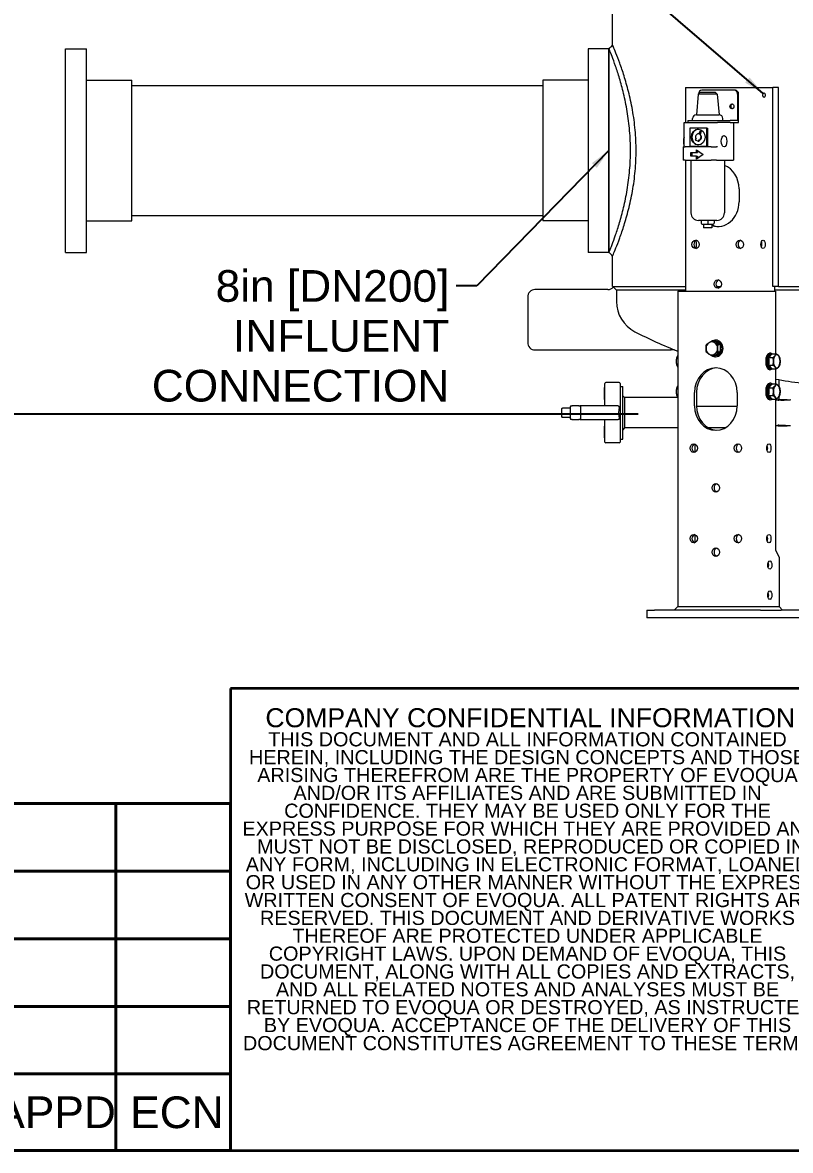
# Model space of a CAD drawing. Header units: inches. Extents: x 17 to 469, y 7 to 301.
# Drawn here: x 305.6 to 356.5, y 7 to 81.8 of the extents above; entities that cross this region are included whole.
import ezdxf
from ezdxf.enums import TextEntityAlignment as Align

# ---------------------------------------------------------------- set-up
doc = ezdxf.new("R2010")
doc.units = ezdxf.units.IN
doc.header["$LTSCALE"] = 14
doc.header["$MEASUREMENT"] = 0
doc.layers.get('0').update_dxf_attribs({"lineweight": 25})
for name, color, linetype, lineweight in [('Border', 7, 'Continuous', 35), ('Dimension (ANSI)', 7, 'Continuous', 25), ('Symbol', 7, 'Continuous', 25), ('Symbol (ANSI)', 7, 'Continuous', 25), ('Title', 7, 'Continuous', 35), ('Visible (ANSI)', 7, 'Continuous', 50)]:
    doc.layers.add(name, color=color, linetype=linetype, lineweight=lineweight)
doc.styles.add('MEMCOR Medium', font='arial.ttf')
doc.styles.add('Standard A-B-C', font='arial.ttf')
doc.styles.add('Text Style175', font='arial.ttf')
doc.styles.add('Text Style176', font='arial.ttf')
doc.styles.add('Text Style238', font='arial.ttf')
doc.styles.add('Text Style5', font='arial.ttf')
doc.dimstyles.new('Default (ANSI)', dxfattribs={"dimscale": 14, "dimtxt": 0.15, "dimasz": 0.098425, "dimexe": 0.125, "dimexo": 0.0625, "dimgap": 0.031496, "dimtad": 0, "dimtih": 1, "dimtoh": 1, "dimdec": 4, "dimrnd": 1e-08, "dimzin": 3, "dimdsep": 46, "dimlunit": 5, "dimtxsty": 'MEMCOR Medium', "dimcen": 0.09, "dimdle": 0.393701, "dimclrd": 256, "dimclre": 256, "dimclrt": 256, "dimadec": 0, "dimazin": 1, "dimtfac": 0.8, "dimtofl": 0, "dimtmove": 0, "dimatfit": 3, "dimfxl": 1, "dimfrac": 1, "dimtolj": 1, "dimtzin": 4, "dimlwd": -1, "dimlwe": -1, "dimarcsym": 0})
doc.dimstyles.new('Default (ANSI)$7', dxfattribs={"dimscale": 14, "dimtxt": 0.15, "dimasz": 0.098425, "dimexe": 0.125, "dimexo": 0.0625, "dimgap": 0.031496, "dimtad": 0, "dimtih": 1, "dimtoh": 1, "dimdec": 4, "dimrnd": 1e-08, "dimzin": 3, "dimdsep": 46, "dimlunit": 5, "dimtxsty": 'MEMCOR Medium', "dimcen": 0.09, "dimdle": 0.393701, "dimclrd": 256, "dimclre": 256, "dimclrt": 256, "dimadec": 0, "dimazin": 1, "dimtfac": 0.8, "dimtofl": 0, "dimtmove": 0, "dimatfit": 3, "dimfxl": 1, "dimfrac": 1, "dimtolj": 1, "dimtzin": 4, "dimlwd": -1, "dimlwe": -1, "dimarcsym": 0})

# ---------------------------------------------------------------- blocks, each defined once
blk = doc.blocks.new('Borders 22x34_D')
at = {"layer": 'Border'}
blk.add_line((1.25, 0.5), (33.5, 0.5), dxfattribs=at)
blk = doc.blocks.new('Title Blocks D-E')
at = {"layer": 'Title'}
for p, q in [((18.0646, 11.4455), (15.2521, 11.4455)), ((15.2521, 11.4455), (15.2521, 9.258)), ((15.2521, 9.258), (18.0646, 9.258))]:
    blk.add_line(p, q, dxfattribs=at)
at = {"layer": 'Title', "insert": (16.6705, 11.3517), "char_height": 0.06, "width": 2.725909, "attachment_point": 2, "line_spacing_factor": 0.757101, "style": 'Standard A-B-C'}
blk.add_mtext('{\\H1.5x;COMPANY CONFIDENTIAL INFORMATION\\P\\H0.74444x;THIS DOCUMENT AND ALL INFORMATION CONTAINED \\H1.55017x; \\H0.64509x;HEREIN, INCLUDING THE DESIGN CONCEPTS AND THOSE \\H1.34683x; \\H0.74248x;ARISING THEREFROM ARE THE PROPERTY OF EVOQUA \\H1.34875x; \\H0.74142x;AND/OR ITS AFFILIATES AND ARE SUBMITTED IN \\H1.34874x; \\H0.74143x;CONFIDENCE. THEY MAY BE USED ONLY FOR THE \\H1.34874x; \\H0.74143x;EXPRESS PURPOSE FOR WHICH THEY ARE PROVIDED AND \\H1.34874x; \\H0.74143x;MUST NOT BE DISCLOSED, REPRODUCED OR COPIED IN \\H1.34874x; \\H0.74143x;ANY FORM, INCLUDING IN ELECTRONIC FORMAT, LOANED \\H1.34874x; \\H0.74143x;OR USED IN ANY OTHER MANNER WITHOUT THE EXPRESS \\H1.34874x; \\H0.74143x;WRITTEN CONSENT OF EVOQUA. ALL PATENT RIGHTS ARE \\H1.34874x; \\H0.74143x;RESERVED. THIS DOCUMENT AND DERIVATIVE WORKS \\H1.34874x; \\H0.74143x;THEREOF ARE PROTECTED UNDER APPLICABLE \\H1.34874x; \\H0.74143x;COPYRIGHT LAWS. UPON DEMAND OF EVOQUA, THIS \\H1.34874x; \\H0.74143x;DOCUMENT, ALONG WITH ALL COPIES AND EXTRACTS, \\H1.34874x; \\H0.74143x;AND ALL RELATED NOTES AND ANALYSES MUST BE \\H1.34874x; \\H0.74143x;RETURNED TO EVOQUA OR DESTROYED, AS INSTRUCTED \\H1.34874x; \\H0.74143x;BY EVOQUA. ACCEPTANCE OF THE DELIVERY OF THIS \\H1.34874x; \\H0.74143x;DOCUMENT CONSTITUTES AGREEMENT TO THESE TERMS\\H1.01493x;.\\H1.3289x; }', dxfattribs=at)
at = {"layer": 'Title'}
for tag, height, style, p in [('DESIGNER', 0.094, 'Text Style175', (18.4396, 11.1408)), ('CREATION_DATE', 0.094, 'Text Style175', (19.1896, 11.1408)), ('CHECKED_BY', 0.094, 'Text Style175', (18.4396, 10.7033)), ('CHECKED_DATE', 0.094, 'Text Style175', (19.1896, 10.7033)), ('ENG_APPROVED_BY', 0.094, 'Text Style175', (18.4396, 10.2658)), ('ENG_APPROVAL_DATE', 0.094, 'Text Style175', (19.1896, 10.2658)), ('MANAGER', 0.094, 'Text Style175', (18.8146, 9.8283)), ('REVISION_NUMBER', 0.12, 'Text Style5', (25.5646, 9.3768))]:
    blk.add_attdef(tag, text='', height=height, dxfattribs=dict(at, style=style)).set_placement(p, align=Align.MIDDLE_CENTER)
at = {"layer": 'Title', "style": 'Text Style176'}
for tag, p in [('!Reference', (18.8771, 9.5267)), ('!Scale', (18.8771, 9.308))]:
    blk.add_attdef(tag, text='', height=0.078, dxfattribs=at).set_placement(p, align=Align.BOTTOM_CENTER)
at = {"layer": 'Title'}
for tag, p, height, style in [('PROJECT_001', (20.0725, 9.3167), 0.12, 'Text Style5'), ('PART_NUMBER_001', (21.1996, 9.3168), 0.12, 'Text Style5'), ('@DMS_Reference_001', (23.1283, 9.3168), 0.12, 'Text Style5'), ('Sheet_Number_001', (24.4617, 9.3165), 0.12, 'Text Style5'), ('Number_of_sheets_001', (25.0227, 9.3142), 0.1247, 'Text Style238')]:
    blk.add_attdef(tag, p, '', height=height, dxfattribs=dict(at, style=style))
blk = doc.blocks.new('*D18')
at = {"layer": 'Defpoints', "color": 0, "transparency": 16777216}
for p in [(360.768, 145.532), (302.851, 55.808), (347.261, 55.808)]:
    blk.add_point(p, dxfattribs=at)
at = {"layer": 'Dimension (ANSI)', "transparency": 16777216}
for p, q in [((359.893, 145.532), (301.101, 145.532)), ((302.851, 144.154), (302.851, 107.84)), ((302.851, 57.186), (302.851, 93.5)), ((346.386, 55.808), (301.101, 55.808))]:
    blk.add_line(p, q, dxfattribs=at)
for points in [[(302.622, 144.154), (303.081, 144.154), (302.851, 145.532)], [(302.622, 57.186), (303.081, 57.186), (302.851, 55.808)]]:
    blk.add_solid(points, dxfattribs=at)
at = {"layer": 'Dimension (ANSI)', "transparency": 16777216, "char_height": 2.1, "attachment_point": 5, "style": 'MEMCOR Medium'}
for s, insert in [('\\A1; \\fArial|b0|i0;\\H2.1000;89{\\H0.8x;\\S3#4;} in', (302.851, 102.827)), ('\\A1;[2279.0 mm]{\\P\\fArial|b0|i0;\\H2.1000;SHIPPING HEIGHT\\P\\fArial|b0|i0;\\H2.1000;REF.}', (302.851, 95.657))]:
    blk.add_mtext(s, dxfattribs=dict(at, insert=insert))
blk = doc.blocks.new('REVISION HISTORY')
at = {"layer": 'Symbol', "lineweight": 40}
for p, q in [((11.9486, 2.1426), (22.812, 2.1426)), ((22.2694, 2.1426), (22.2694, 0.8621)), ((22.812, 2.1426), (22.812, 0.8621)), ((11.9486, 1.8225), (22.812, 1.8225)), ((11.9486, 1.5024), (22.812, 1.5024)), ((11.9486, 1.1822), (22.812, 1.1822)), ((11.9486, 0.8621), (22.812, 0.8621)), ((22.2694, 0.5), (22.2694, 0.8621)), ((22.812, 0.5), (22.812, 0.8621)), ((11.9486, 0.5), (22.812, 0.5))]:
    blk.add_line(p, q, dxfattribs=at)
at = {"layer": 'Symbol', "char_height": 0.15, "attachment_point": 7, "style": 'MEMCOR Medium'}
for s, insert in [('APPD', (21.6984, 0.606)), ('ECN', (22.3368, 0.6035))]:
    blk.add_mtext(s, dxfattribs=dict(at, insert=insert))

msp = doc.modelspace()

# ---------------------------------------------------------------- linework, layer by layer
at = {"layer": 'Visible (ANSI)', "linetype": 'Continuous', "lineweight": 18}
for p, q in [((344.68746, 80.26722), (344.68746, 99.81831)), ((308.43778, 66.5269), (308.43778, 80.0269)), ((308.43778, 80.0269), (309.81278, 80.0269)), ((309.81278, 66.5269), (309.81278, 80.0269)), ((343.06278, 80.0269), (343.06278, 66.5269)), ((344.43778, 80.0269), (343.06278, 80.0269)), ((344.43778, 66.5269), (344.43778, 80.0269)), ((344.43778, 80.0269), (344.44671, 80.0269)), ((344.43778, 80.0269), (344.43778, 66.5269)), ((309.81278, 77.93315), (312.81278, 77.93315)), ((312.81278, 68.62065), (312.81278, 77.93315)), ((340.06278, 77.93315), (340.06278, 68.62065)), ((343.06278, 77.93315), (340.06278, 77.93315)), ((312.81278, 77.5894), (340.06278, 77.5894)), ((349.52082, 77.4579), (349.86582, 77.4579)), ((349.52082, 77.4579), (349.52082, 75.1454)), ((349.86582, 77.4579), (353.43385, 77.4579)), ((350.34889, 77.02083), (350.23427, 75.6454)), ((350.48427, 77.1454), (350.34889, 77.02083)), ((351.61965, 77.02083), (350.34889, 77.02083)), ((350.48427, 77.1454), (351.48427, 77.1454)), ((352.7543, 77.2704), (350.58924, 77.2704)), ((351.48427, 77.1454), (351.61965, 77.02083)), ((351.61965, 77.02083), (351.73427, 75.6454)), ((352.8168, 77.2704), (352.7543, 77.2704)), ((352.97081, 77.0204), (352.97081, 75.2704)), ((353.03331, 75.1454), (353.03331, 77.0204)), ((353.43385, 77.4579), (354.3764, 77.4579)), ((354.3764, 77.4579), (355.30958, 77.4579)), ((355.66954, 77.4579), (355.30958, 77.4579)), ((355.30958, 64.2769), (355.30958, 77.4579)), ((355.66954, 64.2769), (355.66954, 77.4579)), ((350.23427, 75.6454), (351.73427, 75.6454)), ((349.43075, 75.1454), (349.55575, 75.1454)), ((349.43075, 73.5252), (349.43075, 75.1454)), ((349.55575, 75.1454), (350.42177, 75.1454)), ((349.67177, 75.2704), (352.47081, 75.2704)), ((349.67177, 75.2704), (349.67177, 75.1454)), ((350.92786, 74.7692), (349.79069, 74.7692)), ((349.79069, 74.7692), (349.79069, 73.5674)), ((349.98427, 75.2704), (349.98427, 75.3954)), ((350.42177, 75.1454), (351.2878, 75.1454)), ((350.92786, 74.7692), (350.99036, 74.7692)), ((350.92786, 73.5674), (350.92786, 74.7692)), ((350.99036, 73.5674), (350.99036, 74.7692)), ((351.2878, 75.1454), (351.6293, 75.1454)), ((351.83972, 75.1454), (351.6293, 75.1454)), ((352.47081, 75.1454), (351.83972, 75.1454)), ((351.98427, 75.2704), (351.98427, 75.3954)), ((352.97081, 75.2704), (352.47081, 75.2704)), ((352.47081, 75.1454), (353.03331, 75.1454)), ((352.6918, 75.1454), (352.6918, 72.6454)), ((350.17587, 73.97466), (350.21184, 74.04075)), ((350.39052, 74.38102), (350.35927, 74.38102)), ((350.39485, 74.37702), (350.51011, 74.58878)), ((350.51011, 74.58878), (350.46192, 74.34494)), ((350.49317, 74.34494), (350.46192, 74.34494)), ((350.54136, 74.58878), (350.49317, 74.34494)), ((350.54136, 74.58878), (350.51011, 74.58878)), ((349.36825, 73.5252), (349.49325, 73.5252)), ((349.36825, 73.5252), (349.36825, 72.6454)), ((351.2253, 73.5252), (349.49325, 73.5252)), ((349.79069, 73.5674), (350.92786, 73.5674)), ((350.37038, 73.88163), (350.17587, 73.97466)), ((350.25025, 73.13998), (350.25025, 73.32779)), ((350.25025, 73.32779), (350.68984, 73.0204)), ((350.31275, 73.28408), (350.31275, 73.13998)), ((350.38542, 73.95773), (350.37038, 73.88163)), ((350.40163, 73.88163), (350.37038, 73.88163)), ((350.41667, 73.95773), (350.38542, 73.95773)), ((350.41667, 73.95773), (350.40163, 73.88163)), ((350.92786, 73.5674), (350.99036, 73.5674)), ((351.2253, 73.5252), (351.5668, 73.5252)), ((351.6293, 73.5252), (351.5668, 73.5252)), ((349.49325, 72.6454), (349.36825, 72.6454)), ((349.49325, 72.6454), (351.2253, 72.6454)), ((349.52082, 72.6454), (349.52082, 63.9539)), ((349.86342, 72.90081), (349.86342, 73.13998)), ((349.86342, 73.13998), (350.25025, 73.13998)), ((350.25025, 72.90081), (349.86342, 72.90081)), ((349.87649, 72.6454), (349.87649, 69.1454)), ((349.92592, 73.13998), (349.92592, 72.90081)), ((350.25025, 73.13998), (350.31275, 73.13998)), ((350.68984, 73.0204), (350.25025, 72.713)), ((350.25025, 72.713), (350.25025, 72.90081)), ((350.25025, 72.90081), (350.31275, 72.90081)), ((350.31275, 72.90081), (350.31275, 72.75671)), ((351.5668, 72.6454), (351.2253, 72.6454)), ((351.5668, 72.6454), (352.6918, 72.6454)), ((352.09205, 72.6454), (352.09205, 69.1454)), ((353.06145, 70.7479), (353.06145, 69.8679)), ((312.81278, 68.9644), (340.06278, 68.9644)), ((309.81278, 68.62065), (312.81278, 68.62065)), ((343.06278, 68.62065), (340.06278, 68.62065)), ((351.59205, 68.6454), (350.37649, 68.6454)), ((350.55825, 68.6454), (350.55825, 68.4579)), ((350.62075, 68.3954), (350.98427, 68.3954)), ((350.70302, 68.3954), (350.70302, 68.1454)), ((351.26552, 68.1454), (350.70302, 68.1454)), ((350.98427, 68.6454), (350.98427, 68.4579)), ((350.98427, 68.4579), (350.98427, 68.3954)), ((350.98427, 68.3954), (351.34779, 68.3954)), ((351.26552, 68.3954), (351.26552, 68.1454)), ((351.41029, 68.6454), (351.41029, 68.4579)), ((308.43778, 66.5269), (309.81278, 66.5269)), ((344.43778, 66.5269), (343.06278, 66.5269)), ((344.43778, 66.5269), (344.44671, 66.5269)), ((344.68746, 64.2769), (344.68746, 66.28657)), ((339.05536, 63.5579), (339.05536, 60.5579)), ((344.36795, 64.0579), (339.53832, 64.0579)), ((344.68746, 64.2769), (349.52082, 64.2769)), ((344.93778, 64.0319), (344.69278, 64.2769)), ((344.93778, 64.0319), (344.93778, 63.2769)), ((349.52082, 64.0319), (344.93778, 64.0319)), ((349.01329, 63.9539), (349.35829, 63.9539)), ((349.01329, 63.9539), (349.01329, 43.0539)), ((349.35829, 63.9539), (353.69137, 63.9539)), ((351.57008, 64.2769), (351.85459, 64.2769)), ((353.69137, 63.9539), (354.63393, 63.9539)), ((354.63393, 63.9539), (355.47729, 63.9539)), ((355.66954, 64.2769), (355.30958, 64.2769)), ((355.41443, 64.2769), (355.41443, 63.9539)), ((361.18636, 64.0319), (355.41443, 64.0319)), ((355.47729, 63.9539), (355.47729, 59.80908)), ((355.66954, 64.2769), (361.18634, 64.2769)), ((351.43084, 60.66908), (351.2785, 60.66908)), ((351.43084, 60.66908), (351.80972, 60.41649)), ((351.48158, 60.63525), (351.49334, 60.63525)), ((351.49334, 60.71508), (351.52483, 60.71508)), ((339.53832, 60.0579), (348.56771, 60.0579)), ((348.56771, 60.0579), (348.56771, 60.15109)), ((348.77202, 60.0579), (348.56771, 60.0579)), ((348.77202, 60.0579), (348.77202, 60.06676)), ((348.79373, 60.0579), (348.77202, 60.0579)), ((351.80972, 59.9113), (351.43084, 59.65871)), ((351.80972, 60.41649), (351.65739, 60.41649)), ((351.80972, 59.9113), (351.65739, 59.9113)), ((351.80972, 60.41649), (351.80972, 59.9113)), ((351.83479, 60.2317), (351.80972, 60.2317)), ((351.80972, 60.09609), (351.83479, 60.09609)), ((351.83479, 60.2317), (351.89729, 60.2317)), ((351.83479, 60.09609), (351.89729, 60.09609)), ((355.15684, 59.85508), (355.10229, 59.85508)), ((349.01329, 59.55649), (348.92868, 59.55649)), ((351.43084, 59.65871), (351.2785, 59.65871)), ((351.48158, 59.69254), (351.49334, 59.69254)), ((351.49334, 59.61271), (351.52483, 59.61271)), ((355.04634, 59.55649), (355.26509, 59.80908)), ((355.04634, 59.0513), (355.04634, 59.55649)), ((355.04634, 59.55649), (355.3102, 59.55649)), ((355.23579, 59.77525), (355.15684, 59.77525)), ((355.26509, 59.80908), (355.52895, 59.80908)), ((349.01329, 59.0513), (348.92868, 59.0513)), ((355.26509, 58.79871), (355.04634, 59.0513)), ((355.04634, 59.0513), (355.3102, 59.0513)), ((355.15684, 58.75271), (355.10229, 58.75271)), ((355.23579, 58.83254), (355.15684, 58.83254)), ((355.26509, 58.79871), (355.52895, 58.79871)), ((355.47729, 58.79871), (355.47729, 57.80908)), ((344.17793, 56.3484), (344.17793, 57.8384)), ((345.11793, 57.8984), (344.23793, 57.8984)), ((345.17793, 57.8384), (345.17793, 53.9584)), ((345.17793, 57.6484), (345.35723, 57.6484)), ((345.35723, 54.1484), (345.35723, 57.6484)), ((355.04634, 57.55649), (355.26509, 57.80908)), ((355.15684, 57.85508), (355.10229, 57.85508)), ((355.23579, 57.77525), (355.15684, 57.77525)), ((355.26509, 57.80908), (355.52895, 57.80908)), ((355.51078, 57.80908), (355.51078, 58.12176)), ((355.72729, 57.60276), (355.72729, 58.08447)), ((344.12793, 57.55491), (344.12793, 57.40569)), ((344.12793, 57.40569), (344.12793, 57.39034)), ((344.12793, 57.39034), (344.12793, 57.10711)), ((344.12793, 57.10711), (344.12793, 57.10246)), ((344.12793, 57.10246), (344.12793, 56.78846)), ((344.16793, 57.56491), (344.13793, 57.56491)), ((344.16793, 57.11246), (344.13793, 57.11246)), ((345.48223, 56.8984), (345.35723, 57.0234)), ((349.01329, 56.8984), (345.48223, 56.8984)), ((345.48223, 56.8984), (345.48223, 55.19129)), ((349.01329, 57.55649), (348.92868, 57.55649)), ((349.01329, 57.0513), (348.92868, 57.0513)), ((350.11321, 56.3639), (350.11321, 57.2439)), ((350.23821, 57.2439), (350.23821, 56.3639)), ((352.93645, 57.2439), (352.93645, 56.3639)), ((355.04634, 57.0513), (355.04634, 57.55649)), ((355.04634, 57.55649), (355.3102, 57.55649)), ((355.26509, 56.79871), (355.04634, 57.0513)), ((355.04634, 57.0513), (355.3102, 57.0513)), ((355.23579, 56.83254), (355.15684, 56.83254)), ((355.72729, 56.76493), (355.72729, 57.00503)), ((341.30293, 56.1584), (341.30293, 55.6384)), ((341.34293, 56.1984), (341.36293, 56.1984)), ((341.85793, 56.1984), (341.36293, 56.1984)), ((341.87793, 56.2884), (341.87793, 55.5084)), ((341.93793, 56.3484), (342.00293, 56.3484)), ((342.45293, 56.3484), (342.00293, 56.3484)), ((342.45293, 56.3484), (342.51793, 56.3484)), ((342.56765, 56.3484), (342.51793, 56.3484)), ((345.05045, 56.3484), (342.56765, 56.3484)), ((342.57793, 55.5084), (342.57793, 56.2884)), ((344.16793, 56.77846), (344.13793, 56.77846)), ((352.93562, 56.3079), (350.23905, 56.3079)), ((355.15684, 56.75271), (355.10229, 56.75271)), ((355.26509, 56.79871), (355.52895, 56.79871)), ((355.47729, 56.79871), (355.47729, 46.8039)), ((355.47912, 56.74485), (355.65077, 56.74485)), ((355.51078, 56.74485), (355.51078, 56.79871)), ((355.69841, 56.75863), (355.65077, 56.75863)), ((355.65077, 56.73155), (355.65077, 56.75863)), ((355.65077, 56.73155), (355.69841, 56.73155)), ((355.65077, 56.73155), (355.65077, 56.71065)), ((355.69841, 56.71065), (355.65077, 56.71065)), ((355.69841, 56.75863), (355.69841, 56.75237)), ((355.69841, 56.74251), (355.69841, 56.73155)), ((355.69841, 56.73155), (355.69841, 56.71065)), ((355.72006, 56.76493), (355.7673, 56.76493)), ((355.72006, 56.76493), (355.72006, 56.7532)), ((355.80011, 56.727), (355.80011, 56.7475)), ((356.12636, 56.76493), (356.1736, 56.76493)), ((356.15354, 56.7599), (356.15354, 56.7397)), ((356.1736, 56.76493), (356.1736, 56.76401)), ((356.20353, 56.7643), (356.20353, 56.76493)), ((356.20353, 56.76493), (356.25116, 56.76493)), ((356.25116, 56.76493), (356.25116, 56.762)), ((356.25116, 56.762), (356.25116, 56.74185)), ((356.25116, 56.74485), (356.45809, 56.74485)), ((341.36293, 55.5984), (341.34293, 55.5984)), ((341.36293, 55.5984), (341.85793, 55.5984)), ((342.00293, 55.4484), (341.93793, 55.4484)), ((342.00293, 55.4484), (342.45293, 55.4484)), ((342.51793, 55.4484), (342.45293, 55.4484)), ((342.51793, 55.4484), (342.56765, 55.4484)), ((342.56765, 55.4484), (345.05045, 55.4484)), ((344.17793, 53.9584), (344.17793, 55.4484)), ((344.12793, 55.00833), (344.12793, 54.69433)), ((344.12793, 54.69433), (344.12793, 54.68968)), ((344.12793, 54.68968), (344.12793, 54.40645)), ((344.16793, 55.01833), (344.13793, 55.01833)), ((344.13793, 54.68433), (344.16793, 54.68433)), ((345.48223, 54.8984), (345.35723, 54.7734)), ((345.48223, 55.19129), (345.48223, 54.8984)), ((349.01329, 54.8984), (345.48223, 54.8984)), ((352.14282, 54.8984), (351.03185, 54.8984)), ((355.47912, 55.05194), (355.65077, 55.05194)), ((355.65077, 55.06524), (355.65077, 55.08614)), ((355.65077, 55.08614), (355.69841, 55.08614)), ((355.69841, 55.06524), (355.65077, 55.06524)), ((355.65077, 55.03816), (355.65077, 55.06524)), ((355.65077, 55.03816), (355.69841, 55.03816)), ((355.69841, 55.06524), (355.69841, 55.08614)), ((355.69841, 55.06524), (355.69841, 55.05428)), ((355.69841, 55.04442), (355.69841, 55.03816)), ((355.72006, 55.03186), (355.72006, 55.04359)), ((355.72006, 55.03186), (355.7673, 55.03186)), ((355.80011, 55.04929), (355.80011, 55.06979)), ((356.12636, 55.03186), (356.1736, 55.03186)), ((356.15354, 55.05709), (356.15354, 55.03689)), ((356.1736, 55.03186), (356.1736, 55.03278)), ((356.20353, 55.03186), (356.20353, 55.03249)), ((356.20353, 55.03186), (356.25116, 55.03186)), ((356.25116, 55.03479), (356.25116, 55.05494)), ((356.25116, 55.05194), (356.45809, 55.05194)), ((356.25116, 55.03479), (356.25116, 55.03186)), ((344.12793, 54.40645), (344.12793, 54.3911)), ((344.12793, 54.3911), (344.12793, 54.24188)), ((344.16793, 54.23188), (344.13793, 54.23188)), ((345.11793, 53.8984), (344.23793, 53.8984)), ((345.17793, 54.1484), (345.35723, 54.1484)), ((350.16559, 53.30196), (350.16559, 53.80583)), ((350.16559, 47.30196), (350.16559, 47.80583)), ((355.47729, 46.8039), (355.72729, 46.3039)), ((355.72729, 46.3039), (355.72729, 43.0539)), ((346.95069, 42.8039), (347.45069, 42.8039)), ((346.95069, 42.8039), (346.95069, 42.3039)), ((354.48282, 42.8039), (347.45069, 42.8039)), ((349.01329, 43.0539), (348.76329, 42.8039)), ((349.01329, 43.0539), (349.35829, 43.0539)), ((349.35829, 43.0539), (353.69137, 43.0539)), ((353.69137, 43.0539), (354.63393, 43.0539)), ((354.48282, 42.8039), (355.84884, 42.8039)), ((354.63393, 43.0539), (355.72729, 43.0539)), ((355.94379, 42.8039), (355.72729, 43.0539)), ((357.34884, 42.8039), (355.84884, 42.8039)), ((347.45069, 42.3039), (346.95069, 42.3039)), ((354.48282, 42.3039), (347.45069, 42.3039)), ((355.84884, 42.3039), (354.48282, 42.3039)), ((357.34884, 42.3039), (355.84884, 42.3039))]:
    msp.add_line(p, q, dxfattribs=at)
for centre, radius, start, end in [((350.23427, 75.3954), 0.25, 90, 180), ((351.73427, 75.3954), 0.25, 0, 90), ((350.37649, 69.1454), 0.5, 180, 270), ((351.59205, 69.1454), 0.5, 270, 0), ((350.62075, 68.4579), 0.0625, 180, 270), ((351.34779, 68.4579), 0.0625, 270, 0), ((347.19527, 63.2769), 2.25749, 180, 242.7430096), ((361.18778, 90.4369), 32.81, 242.7430096, 248.2189829), ((344.16793, 57.57491), 0.01, 270, 0), ((344.23793, 57.8384), 0.06, 90, 180), ((345.11793, 57.8384), 0.06, 0, 90), ((361.18778, 90.4369), 32.81, 259.9767785, 263.0004963), ((344.13793, 57.55491), 0.01, 90, 180), ((344.13793, 57.10246), 0.01, 90, 180), ((344.16793, 57.12246), 0.01, 270, 0), ((341.34293, 56.1584), 0.04, 90, 180), ((341.85793, 56.2184), 0.02, 270, 0), ((341.93793, 56.2884), 0.06, 90, 180), ((342.51793, 56.2884), 0.06, 0, 90), ((344.13793, 56.78846), 0.01, 180, 270), ((344.16793, 56.76846), 0.01, 0, 90), ((355.47912, 56.82359), 0.07874, 268.6679816, 270), ((356.45809, 56.72517), 0.01969, 60, 90), ((341.34293, 55.6384), 0.04, 180, 270), ((341.85793, 55.5784), 0.02, 0, 90), ((341.93793, 55.5084), 0.06, 180, 270), ((342.51793, 55.5084), 0.06, 270, 0), ((344.13793, 55.00833), 0.01, 90, 180), ((344.13793, 54.69433), 0.01, 180, 270), ((344.16793, 55.02833), 0.01, 270, 0), ((344.16793, 54.67433), 0.01, 0, 90), ((355.47912, 54.9732), 0.07874, 90, 91.3320184), ((356.45809, 55.07162), 0.01969, 270, 300), ((344.13793, 54.24188), 0.01, 180, 270), ((344.16793, 54.22188), 0.01, 0, 90), ((344.23793, 53.9584), 0.06, 180, 270), ((345.11793, 53.9584), 0.06, 270, 0)]:
    msp.add_arc(centre, radius, start, end, dxfattribs=at)
for centre, major_axis, ratio, start_param, end_param in [((350.58924, 77.0204), (0, 0.25), 0.8660254, 0, 1.47773338), ((352.7543, 77.0204), (0, 0.25), 0.8660254, 4.71238898, 6.28318531), ((352.8168, 77.0204), (0, 0.25), 0.8660254, 4.71238898, 6.28318531), ((352.65442, 76.2079), (0, 0.15625), 0.8660254, 0.2330438, 2.90854885), ((349.56139, 73.8954), (0, -0.375), 0.5, 3.91249984, 5.51227812), ((350.39052, 74.1683), (0, 0.52038), 0.8660254, 0.03467795, 3.1069147), ((350.35927, 74.1683), (0, 0.21272), 0.8660254, 6.08882372, 8.49698338), ((350.35927, 74.1683), (0, -0.21272), 0.8660254, 0.14239642, 2.55055608), ((350.39052, 74.1683), (0, 0.21272), 0.8660254, 6.24822098, 6.28318531), ((350.39052, 74.1683), (0, -0.21272), 0.8660254, 0.14239642, 2.55055608), ((351.64983, 70.7479), (0, 1.63), 0.8660254, 4.71238898, 5.96455395), ((351.64983, 69.8679), (0, -1.63), 0.8660254, 6.00745575, 7.85398163), ((351.77483, 69.8679), (0, -1.63), 0.8660254, 5.91406014, 6.2388955), ((350.30952, 67.0579), (0, 0.28), 0.8660254, 0.2606883, 2.88090435), ((350.10977, 67.0579), (0, -0.28), 0.5, 0.54947076, 2.5921219), ((353.24015, 67.0579), (0, 0.28), 0.8660254, 0.2606883, 2.88090435), ((354.4399, 67.0579), (0, 0.28), 0.5, 4.02552272, 5.39925524), ((351.77483, 64.4269), (0, 0.28), 0.8660254, 0.2606883, 2.88090435), ((339.53832, 63.5579), (0, 0.5), 0.96592583, 0, 1.57079633), ((344.36795, 64.5579), (0, -0.5), 0.96592583, 0, 0.86582087), ((339.53832, 60.5579), (0, -0.5), 0.96592583, 4.71238898, 6.28318531), ((351.25896, 60.1639), (0, 0.4375), 0.8660254, 5.75958653, 6.80678408), ((351.49334, 60.1639), (0, -0.55118), 0.8660254, 5.8717395, 9.83622377), ((351.43084, 60.1639), (0, 0.47135), 0.8660254, 5.37828978, 6.14088328), ((351.49334, 60.1639), (0, 0.47135), 0.8660254, 4.8567332, 6.28318531), ((351.52483, 60.1639), (0, -0.55118), 0.8660254, 0, 3.14159265), ((351.25896, 60.1639), (0, -0.4375), 0.8660254, 3.66519143, 4.71238898), ((351.25896, 60.1639), (0, -0.4375), 0.8660254, 4.71238898, 5.75958653), ((351.25896, 60.1639), (0, 0.4375), 0.8660254, 4.71238898, 5.75958653), ((351.25896, 60.1639), (0, 0.4375), 0.8660254, 3.66519143, 4.71238898), ((351.43084, 60.1639), (0, -0.47135), 0.8660254, 0.14230203, 0.90489552), ((351.49334, 60.1639), (0, -0.47135), 0.8660254, 0, 1.42645211), ((351.43084, 60.1639), (0, -0.47135), 0.8660254, 1.71514054, 1.95209308), ((351.43084, 60.1639), (0, -0.47135), 0.8660254, 1.18949958, 1.42645211), ((355.10229, 59.3039), (0, 0.55118), 0.5, 0, 3.14159265), ((355.15684, 59.3039), (0, 0.55118), 0.5, 5.8717395, 9.83622377), ((351.25896, 60.1639), (0, -0.4375), 0.8660254, 5.75958653, 6.80678408), ((355.15684, 59.3039), (0, 0.47135), 0.5, 0, 3.14159265), ((355.26509, 59.3039), (0, 0.47135), 0.5, 1.18949958, 1.95209308), ((355.26509, 59.3039), (0, 0.47135), 0.5, 0.14230203, 0.90489552), ((355.56279, 59.3039), (0, -0.4375), 0.5, 3.66519143, 4.71238898), ((355.56279, 59.3039), (0, -0.4375), 0.5, 4.71238898, 5.75958653), ((355.56279, 59.3039), (0, 0.4375), 0.5, 5.75958653, 6.80678408), ((355.56279, 59.3039), (0, 0.4375), 0.5, 4.71238898, 5.75958653), ((355.56279, 59.3039), (0, 0.4375), 0.5, 3.66519143, 4.71238898), ((351.52483, 57.2439), (0, 1.63), 0.8660254, 4.71238898, 7.85398163), ((351.64983, 57.2439), (0, 1.63), 0.8660254, 0.04428981, 1.57079633), ((355.26509, 59.3039), (0, -0.47135), 0.5, 5.37828978, 6.14088328), ((355.56279, 59.3039), (0, -0.4375), 0.5, 5.75958653, 6.80678408), ((355.10229, 57.3039), (0, 0.55118), 0.5, 0, 3.14159265), ((355.15684, 57.3039), (0, 0.55118), 0.5, 5.8717395, 9.83622377), ((355.15684, 57.3039), (0, 0.47135), 0.5, 0, 3.14159265), ((355.26509, 57.3039), (0, 0.47135), 0.5, 0.14230203, 0.90489552), ((355.56279, 57.3039), (0, -0.4375), 0.5, 3.66519143, 4.71238898), ((355.56279, 57.3039), (0, 0.4375), 0.5, 5.75958653, 6.80678408), ((355.56279, 57.3039), (0, 0.4375), 0.5, 4.71238898, 5.75958653), ((355.26509, 57.3039), (0, 0.47135), 0.5, 1.18949958, 1.95209308), ((355.26509, 57.3039), (0, -0.47135), 0.5, 5.37828978, 6.14088328), ((355.56279, 57.3039), (0, -0.4375), 0.5, 4.71238898, 5.75958653), ((355.56279, 57.3039), (0, -0.4375), 0.5, 5.75958653, 6.80678408), ((355.56279, 57.3039), (0, 0.4375), 0.5, 3.66519143, 4.71238898), ((346.95013, 55.8984), (0, 2), 0.93273543, 1.38164128, 1.75995137), ((351.52483, 56.3639), (0, -1.63), 0.8660254, 4.71238898, 7.85398163), ((351.64983, 56.3639), (0, -1.63), 0.8660254, 4.71238898, 6.2388955), ((356.35068, 55.8984), (3.84512, 0), 0.22535973, 1.72429169, 1.7412574), ((356.56737, 55.8984), (3.84512, 0), 0.22535973, 1.77168573, 1.79875604), ((356.56737, 55.8984), (3.75602, 0), 0.22535973, 1.77651856, 1.80426265), ((356.35068, 55.8984), (3.84512, 0), 0.22535973, 1.631198, 1.71079336), ((356.56737, 55.8984), (3.84512, 0), 0.22535973, 1.69509088, 1.75502713), ((356.56737, 55.8984), (3.84512, 0), 0.22535973, 1.65312465, 1.67862943), ((356.56737, 55.8984), (3.75602, 0), 0.22535973, 1.65508213, 1.68119766), ((356.35068, 55.8984), (3.84512, 0), 0.22535973, 1.60907645, 1.61782546), ((356.56737, 55.8984), (3.75602, 0), 0.22535973, 4.47892265, 4.50666674), ((356.56737, 55.8984), (-3.84512, 0), 0.22535973, 1.34283662, 1.36990693), ((356.35068, 55.8984), (-3.84512, 0), 0.22535973, 1.40033525, 1.41730096), ((356.35068, 55.8984), (-3.84512, 0), 0.22535973, 1.43079929, 1.51039465), ((356.56737, 55.8984), (-3.84512, 0), 0.22535973, 1.38656552, 1.44650177), ((356.56737, 55.8984), (3.75602, 0), 0.22535973, 4.60198765, 4.62810317), ((356.56737, 55.8984), (-3.84512, 0), 0.22535973, 1.46296322, 1.48846801), ((356.35068, 55.8984), (-3.84512, 0), 0.22535973, 1.52376719, 1.53251621), ((350.18477, 53.5539), (0, 0.28), 0.8660254, 0.2606883, 2.88090435), ((353.11489, 53.5539), (0, 0.28), 0.8660254, 0.2606883, 2.88090435), ((354.82243, 53.5539), (0, 0.28), 0.5, 4.02552272, 5.39925524), ((351.64983, 50.9229), (0, 0.28), 0.8660254, 0.2606883, 2.88090435), ((350.18477, 47.5539), (0, 0.28), 0.8660254, 0.2606883, 2.88090435), ((353.11489, 47.5539), (0, 0.28), 0.8660254, 0.2606883, 2.88090435), ((354.82243, 47.5539), (0, 0.28), 0.5, 4.02552272, 5.39925524), ((351.64983, 46.6599), (0, 0.28), 0.8660254, 0.2606883, 2.88090435), ((354.88578, 45.8039), (0, 0.28), 0.5, 4.02552272, 5.39925524), ((354.88578, 43.8039), (0, 0.28), 0.5, 4.02552272, 5.39925524)]:
    msp.add_ellipse(centre, major_axis=major_axis, ratio=ratio, start_param=start_param, end_param=end_param, dxfattribs=at)
for centre, major_axis, ratio in [((354.71993, 76.9579), (0, -0.155), 0.5), ((352.59192, 76.2079), (0, -0.15625), 0.8660254), ((350.35927, 74.1683), (0, 0.52038), 0.8660254), ((352.0668, 73.8954), (0, 0.375), 0.5), ((350.18452, 67.0579), (0, -0.28), 0.8660254), ((353.11515, 67.0579), (0, -0.28), 0.8660254), ((354.6564, 67.0579), (0, 0.28), 0.5), ((351.64983, 64.4269), (0, -0.28), 0.8660254), ((350.05977, 53.5539), (0, -0.28), 0.8660254), ((352.98989, 53.5539), (0, -0.28), 0.8660254), ((355.03893, 53.5539), (0, 0.28), 0.5), ((351.52483, 50.9229), (0, -0.28), 0.8660254), ((350.05977, 47.5539), (0, -0.28), 0.8660254), ((352.98989, 47.5539), (0, -0.28), 0.8660254), ((355.03893, 47.5539), (0, 0.28), 0.5), ((351.52483, 46.6599), (0, -0.28), 0.8660254), ((355.10229, 45.8039), (0, -0.28), 0.5), ((355.10229, 43.8039), (0, -0.28), 0.5)]:
    msp.add_ellipse(centre, major_axis=major_axis, ratio=ratio, dxfattribs=at)
for points in [[(344.44671, 80.0269), (344.52695, 80.10701), (344.60722, 80.1871), (344.68746, 80.26722)], [(344.68746, 66.28657), (344.60722, 66.36669), (344.52695, 66.44678), (344.44671, 66.5269)], [(345.11793, 56.27445), (345.11877, 56.27913), (345.11963, 56.28378), (345.12053, 56.2884)], [(356.12636, 56.76493), (356.12636, 56.76493), (356.12383, 56.76439), (356.11857, 56.76335)], [(356.16992, 56.76397), (356.17241, 56.76462), (356.1736, 56.76493), (356.1736, 56.76493)], [(345.12053, 55.5084), (345.11963, 55.51301), (345.11877, 55.51766), (345.11793, 55.52234)], [(356.11857, 55.03344), (356.12383, 55.0324), (356.12636, 55.03186), (356.12636, 55.03186)], [(356.1736, 55.03186), (356.1736, 55.03186), (356.17241, 55.03217), (356.16992, 55.03282)]]:
    msp.add_open_spline(points, degree=3, dxfattribs=at)
for points, knots in [([(344.44671, 66.5269), (344.44671, 66.5269), (344.4636, 66.56844), (344.53233, 66.74166), (344.58413, 66.8733), (344.71447, 67.21929), (344.79304, 67.43392), (344.9625, 67.92783), (345.05325, 68.20714), (345.2299, 68.80102), (345.32223, 69.13671), (345.49736, 69.86888), (345.58, 70.26538), (345.71866, 71.09514), (345.77464, 71.52916), (345.83061, 72.1863), (345.84467, 72.40636), (345.86328, 72.84432), (345.86783, 73.06222), (345.86783, 73.49157), (345.86328, 73.70947), (345.84467, 74.14743), (345.83061, 74.36749), (345.77464, 75.02463), (345.71866, 75.45865), (345.58, 76.28841), (345.49736, 76.68491), (345.32223, 77.41708), (345.2299, 77.75277), (345.05325, 78.34665), (344.9625, 78.62596), (344.79304, 79.11987), (344.71447, 79.3345), (344.58413, 79.68049), (344.53233, 79.81213), (344.4636, 79.98535), (344.44671, 80.0269), (344.44671, 80.0269)], [-78.47883078, -78.47883078, -78.47883078, -78.47883078, -75.21059259, -75.21059259, -71.94235441, -71.94235441, -68.67411622, -68.67411622, -65.40587804, -65.40587804, -62.13421366, -62.13421366, -58.86254928, -58.86254928, -55.5908849, -55.5908849, -53.95505271, -53.95505271, -52.31922052, -52.31922052, -50.68338833, -50.68338833, -49.04755614, -49.04755614, -45.77589176, -45.77589176, -42.50422738, -42.50422738, -39.232563, -39.232563, -35.96432482, -35.96432482, -32.69608663, -32.69608663, -29.42784845, -29.42784845, -26.15961026, -26.15961026, -26.15961026, -26.15961026]), ([(344.68746, 66.28657), (344.68746, 66.28657), (344.70589, 66.3297), (344.78081, 66.50937), (344.83726, 66.64586), (344.97934, 67.00435), (345.06498, 67.22664), (345.2498, 67.73794), (345.34882, 68.02697), (345.54174, 68.6414), (345.64269, 68.98872), (345.83441, 69.74638), (345.925, 70.15673), (346.0772, 71.01578), (346.13875, 71.46529), (346.20035, 72.14619), (346.21584, 72.37426), (346.23634, 72.82828), (346.24135, 73.05423), (346.24135, 73.49956), (346.23634, 73.72551), (346.21584, 74.17953), (346.20035, 74.4076), (346.13875, 75.0885), (346.0772, 75.53801), (345.925, 76.39706), (345.83441, 76.80741), (345.64269, 77.56507), (345.54174, 77.91239), (345.34882, 78.52682), (345.2498, 78.81585), (345.06498, 79.32715), (344.97934, 79.54944), (344.83726, 79.90793), (344.78081, 80.04442), (344.70589, 80.22409), (344.68746, 80.26722), (344.68746, 80.26722)], [27.12973439, 27.12973439, 27.12973439, 27.12973439, 30.51874618, 30.51874618, 33.90775797, 33.90775797, 37.29676976, 37.29676976, 40.68578155, 40.68578155, 44.07920335, 44.07920335, 47.47262516, 47.47262516, 50.86604697, 50.86604697, 52.56275787, 52.56275787, 54.25946877, 54.25946877, 55.95617968, 55.95617968, 57.65289058, 57.65289058, 61.04631238, 61.04631238, 64.43973419, 64.43973419, 67.833156, 67.833156, 71.22216779, 71.22216779, 74.61117958, 74.61117958, 78.00019137, 78.00019137, 81.38920316, 81.38920316, 81.38920316, 81.38920316]), ([(345.05045, 56.3484), (345.06035, 56.3484), (345.07109, 56.34702), (345.091, 56.34052), (345.10018, 56.33541), (345.11162, 56.32429), (345.11547, 56.31896), (345.11793, 56.31308)], [0, 0, 0, 0, 0.075473621, 0.075473621, 0.150947243, 0.150947243, 0.198425568, 0.198425568, 0.198425568, 0.198425568]), ([(345.11793, 56.31308), (345.11975, 56.30877), (345.12089, 56.30426), (345.1215, 56.29576), (345.12123, 56.29203), (345.12053, 56.2884)], [-1.8611645692, -1.8611645692, -1.8611645692, -1.8611645692, -1.8248235639, -1.8248235639, -1.7951813573, -1.7951813573, -1.7951813573, -1.7951813573]), ([(355.72006, 56.76493), (355.72006, 56.76493), (355.72581, 56.76337), (355.74412, 56.75892), (355.75275, 56.7569), (355.76279, 56.75474)], [0.872280037, 0.872280037, 0.872280037, 0.872280037, 1.090331632, 1.090331632, 1.216791015, 1.216791015, 1.216791015, 1.216791015]), ([(355.81413, 56.75645), (355.80064, 56.75854), (355.78906, 56.76065), (355.77184, 56.76396), (355.7673, 56.76493), (355.7673, 56.76493)], [1.744203126, 1.744203126, 1.744203126, 1.744203126, 1.895384539, 1.895384539, 2.067686143, 2.067686143, 2.067686143, 2.067686143]), ([(355.80011, 56.7475), (355.81753, 56.74449), (355.83795, 56.74151), (355.88778, 56.73635), (355.91821, 56.73473), (355.97545, 56.73473), (356.00588, 56.73635), (356.06171, 56.74213), (356.08712, 56.74619), (356.12572, 56.75346), (356.14206, 56.75714), (356.15354, 56.7599)], [1.3552505, 1.3552505, 1.3552505, 1.3552505, 1.52647165, 1.52647165, 1.74456007, 1.74456007, 1.9626485, 1.9626485, 2.18073692, 2.18073692, 2.38229148, 2.38229148, 2.38229148, 2.38229148]), ([(356.15354, 56.7397), (356.14205, 56.73688), (356.12572, 56.7331), (356.08713, 56.72565), (356.06172, 56.72149), (356.00589, 56.71557), (355.97546, 56.71391), (355.9182, 56.71391), (355.88777, 56.71557), (355.83794, 56.72086), (355.81753, 56.72392), (355.80011, 56.727)], [1.10708086, 1.10708086, 1.10708086, 1.10708086, 1.30870746, 1.30870746, 1.52685244, 1.52685244, 1.74499741, 1.74499741, 1.96314238, 1.96314238, 2.13440031, 2.13440031, 2.13440031, 2.13440031]), ([(356.09067, 56.75825), (356.08542, 56.75737), (356.07974, 56.75646), (356.05787, 56.75323), (356.03773, 56.7507), (355.99352, 56.74713), (355.96945, 56.74613), (355.92422, 56.74613), (355.90015, 56.74713), (355.87291, 56.74933), (355.86788, 56.74978), (355.86298, 56.75027)], [0.969271053, 0.969271053, 0.969271053, 0.969271053, 1.033831922, 1.033831922, 1.206144675, 1.206144675, 1.378457429, 1.378457429, 1.550770182, 1.550770182, 1.590771003, 1.590771003, 1.590771003, 1.590771003]), ([(345.11793, 55.48371), (345.11547, 55.47783), (345.11162, 55.4725), (345.10018, 55.46138), (345.091, 55.45627), (345.07109, 55.44977), (345.06035, 55.4484), (345.05045, 55.4484)], [0.352418843, 0.352418843, 0.352418843, 0.352418843, 0.399897167, 0.399897167, 0.475370789, 0.475370789, 0.55084441, 0.55084441, 0.55084441, 0.55084441]), ([(345.12053, 55.5084), (345.12073, 55.50734), (345.1209, 55.50627), (345.12165, 55.49999), (345.12131, 55.49493), (345.11949, 55.4878), (345.11878, 55.48572), (345.11793, 55.48371)], [-1.296172627, -1.296172627, -1.296172627, -1.296172627, -1.2877870013, -1.2877870013, -1.2470934725, -1.2470934725, -1.229559107, -1.229559107, -1.229559107, -1.229559107]), ([(355.76279, 55.04205), (355.75275, 55.03989), (355.74412, 55.03787), (355.72581, 55.03342), (355.72006, 55.03186), (355.72006, 55.03186)], [0.527769059, 0.527769059, 0.527769059, 0.527769059, 0.654228442, 0.654228442, 0.872280037, 0.872280037, 0.872280037, 0.872280037]), ([(355.7673, 55.03186), (355.7673, 55.03186), (355.77184, 55.03283), (355.78906, 55.03614), (355.80064, 55.03825), (355.81413, 55.04034)], [2.067686143, 2.067686143, 2.067686143, 2.067686143, 2.239987747, 2.239987747, 2.39116916, 2.39116916, 2.39116916, 2.39116916]), ([(355.80011, 55.06979), (355.81753, 55.07287), (355.83794, 55.07593), (355.88777, 55.08122), (355.9182, 55.08288), (355.94683, 55.08288), (355.97546, 55.08288), (356.00589, 55.08122), (356.06172, 55.0753), (356.08713, 55.07114), (356.12572, 55.06369), (356.14205, 55.05991), (356.15354, 55.05709)], [-0.38940291, -0.38940291, -0.38940291, -0.38940291, -0.21814497, -0.21814497, 0, 0, 0, 0.21814497, 0.21814497, 0.43628994, 0.43628994, 0.63791655, 0.63791655, 0.63791655, 0.63791655]), ([(356.15354, 55.03689), (356.14206, 55.03965), (356.12572, 55.04333), (356.08712, 55.0506), (356.06171, 55.05466), (356.00588, 55.06044), (355.97545, 55.06206), (355.94683, 55.06206), (355.91821, 55.06206), (355.88778, 55.06044), (355.83795, 55.05528), (355.81753, 55.0523), (355.80011, 55.04929)], [-0.63773141, -0.63773141, -0.63773141, -0.63773141, -0.43617685, -0.43617685, -0.21808842, -0.21808842, 0, 0, 0, 0.21808842, 0.21808842, 0.38930957, 0.38930957, 0.38930957, 0.38930957]), ([(355.86298, 55.04652), (355.86788, 55.04701), (355.87291, 55.04746), (355.90015, 55.04966), (355.92422, 55.05066), (355.94683, 55.05066), (355.96945, 55.05066), (355.99352, 55.04966), (356.03773, 55.04609), (356.05787, 55.04356), (356.07974, 55.04033), (356.08542, 55.03942), (356.09067, 55.03854)], [-0.212313574, -0.212313574, -0.212313574, -0.212313574, -0.172312753, -0.172312753, 0, 0, 0, 0.172312753, 0.172312753, 0.344625507, 0.344625507, 0.409186376, 0.409186376, 0.409186376, 0.409186376])]:
    msp.add_open_spline(points, degree=3, knots=knots, dxfattribs=at)
for points, weights in [([(351.06952, 60.54278), (351.15744, 60.6014), (351.2785, 60.66908)], [1, 1.04314139574, 1.01001874936]), ([(351.2785, 60.66908), (351.36048, 60.6014), (351.44841, 60.54278)], [1.01001874936, 1.04314139574, 1]), ([(350.88008, 60.1639), (350.88008, 60.28112), (350.89961, 60.41649)], [1, 1.04314139574, 1.01001874936]), ([(350.89961, 59.9113), (350.88008, 60.04667), (350.88008, 60.1639)], [1.01001874936, 1.04314139574, 1]), ([(350.89961, 60.41649), (350.9816, 60.48417), (351.06952, 60.54278)], [1.01001874936, 1.04314139574, 1]), ([(351.06952, 59.78501), (350.9816, 59.84362), (350.89961, 59.9113)], [1, 1.04314139574, 1.01001874936]), ([(351.44841, 60.54278), (351.53633, 60.48417), (351.65739, 60.41649)], [1, 1.04314139574, 1.01001874936]), ([(351.65739, 59.9113), (351.53633, 59.84362), (351.44841, 59.78501)], [1.01001874936, 1.04314139574, 1]), ([(351.65739, 60.41649), (351.63785, 60.28112), (351.63785, 60.1639)], [1.01001874936, 1.04314139574, 1]), ([(351.63785, 60.1639), (351.63785, 60.04667), (351.65739, 59.9113)], [1, 1.04314139574, 1.01001874936]), ([(348.92868, 59.55649), (348.89484, 59.42112), (348.89484, 59.3039)], [1.01001874936, 1.04314139574, 1]), ([(348.89484, 59.3039), (348.89484, 59.18667), (348.92868, 59.0513)], [1, 1.04314139574, 1.01001874936]), ([(349.00421, 59.68278), (348.95345, 59.62417), (348.92868, 59.55649)], [1, 1.04314139574, 1.01001874936]), ([(349.01329, 59.69299), (349.00863, 59.68788), (349.00421, 59.68278)], [1.00669207358, 1.0036135676, 1]), ([(351.2785, 59.65871), (351.15744, 59.7264), (351.06952, 59.78501)], [1.01001874936, 1.04314139574, 1]), ([(351.44841, 59.78501), (351.36048, 59.7264), (351.2785, 59.65871)], [1, 1.04314139574, 1.01001874936]), ([(355.3102, 59.55649), (355.40265, 59.62417), (355.45341, 59.68278)], [1.01001874936, 1.04314139574, 1]), ([(355.34404, 59.3039), (355.34404, 59.42112), (355.3102, 59.55649)], [1, 1.04314139574, 1.01001874936]), ([(355.3102, 59.0513), (355.34404, 59.18667), (355.34404, 59.3039)], [1.01001874936, 1.04314139574, 1]), ([(355.45341, 59.68278), (355.50417, 59.7414), (355.52895, 59.80908)], [1, 1.04314139574, 1.01001874936]), ([(355.52895, 59.80908), (355.6214, 59.7414), (355.67216, 59.68278)], [1.01001874936, 1.04314139574, 1]), ([(355.67216, 59.68278), (355.72292, 59.62417), (355.7477, 59.55649)], [1, 1.04314139574, 1.01001874936]), ([(355.7477, 59.55649), (355.78154, 59.42112), (355.78154, 59.3039)], [1.01001874936, 1.04314139574, 1]), ([(355.78154, 59.3039), (355.78154, 59.18667), (355.7477, 59.0513)], [1, 1.04314139574, 1.01001874936]), ([(348.92868, 59.0513), (348.95345, 58.98362), (349.00421, 58.92501)], [1.01001874936, 1.04314139574, 1]), ([(349.00421, 58.92501), (349.00863, 58.91991), (349.01329, 58.9148)], [1, 1.0036135676, 1.00669207358]), ([(355.45341, 58.92501), (355.40265, 58.98362), (355.3102, 59.0513)], [1, 1.04314139574, 1.01001874936]), ([(355.52895, 58.79871), (355.50417, 58.8664), (355.45341, 58.92501)], [1.01001874936, 1.04314139574, 1]), ([(355.67216, 58.92501), (355.6214, 58.8664), (355.52895, 58.79871)], [1, 1.04314139574, 1.01001874936]), ([(355.7477, 59.0513), (355.72292, 58.98362), (355.67216, 58.92501)], [1.01001874936, 1.04314139574, 1]), ([(349.00421, 57.68278), (348.95345, 57.62417), (348.92868, 57.55649)], [1, 1.04314139574, 1.01001874936]), ([(349.01329, 57.69299), (349.00863, 57.68788), (349.00421, 57.68278)], [1.00669207358, 1.0036135676, 1]), ([(355.3102, 57.55649), (355.40265, 57.62417), (355.45341, 57.68278)], [1.01001874936, 1.04314139574, 1]), ([(355.45341, 57.68278), (355.50417, 57.7414), (355.52895, 57.80908)], [1, 1.04314139574, 1.01001874936]), ([(355.52895, 57.80908), (355.6214, 57.7414), (355.67216, 57.68278)], [1.01001874936, 1.04314139574, 1]), ([(355.67216, 57.68278), (355.72292, 57.62417), (355.7477, 57.55649)], [1, 1.04314139574, 1.01001874936]), ([(348.92868, 57.55649), (348.89484, 57.42112), (348.89484, 57.3039)], [1.01001874936, 1.04314139574, 1]), ([(348.89484, 57.3039), (348.89484, 57.18667), (348.92868, 57.0513)], [1, 1.04314139574, 1.01001874936]), ([(348.92868, 57.0513), (348.95345, 56.98362), (349.00421, 56.92501)], [1.01001874936, 1.04314139574, 1]), ([(349.00421, 56.92501), (349.00863, 56.91991), (349.01329, 56.9148)], [1, 1.0036135676, 1.00669207358]), ([(355.34404, 57.3039), (355.34404, 57.42112), (355.3102, 57.55649)], [1, 1.04314139574, 1.01001874936]), ([(355.3102, 57.0513), (355.34404, 57.18667), (355.34404, 57.3039)], [1.01001874936, 1.04314139574, 1]), ([(355.45341, 56.92501), (355.40265, 56.98362), (355.3102, 57.0513)], [1, 1.04314139574, 1.01001874936]), ([(355.52895, 56.79871), (355.50417, 56.8664), (355.45341, 56.92501)], [1.01001874936, 1.04314139574, 1]), ([(355.67216, 56.92501), (355.6214, 56.8664), (355.52895, 56.79871)], [1, 1.04314139574, 1.01001874936]), ([(355.7477, 57.0513), (355.72292, 56.98362), (355.67216, 56.92501)], [1.01001874936, 1.04314139574, 1]), ([(355.7477, 57.55649), (355.78154, 57.42112), (355.78154, 57.3039)], [1.01001874936, 1.04314139574, 1]), ([(355.78154, 57.3039), (355.78154, 57.18667), (355.7477, 57.0513)], [1, 1.04314139574, 1.01001874936])]:
    msp.add_rational_spline(points, weights, degree=2, dxfattribs=at)

# ---------------------------------------------------------------- block references
at = {"xscale": 14, "yscale": 14, "zscale": 14}
for name, p in [('Borders 22x34_D', (0, 0)), ('Title Blocks D-E', (105.83894, -122.61167))]:
    msp.add_blockref(name, p, dxfattribs=at)
at = {"layer": 'Symbol', "xscale": 14, "yscale": 14, "zscale": 14}
msp.add_blockref('REVISION HISTORY', (0, 0), dxfattribs=at)

# ---------------------------------------------------------------- texts
at = {"layer": 'Symbol (ANSI)', "insert": (333.86534, 65.35176), "char_height": 2.1000001, "width": 19.7259161, "attachment_point": 3, "line_spacing_factor": 0.944221, "style": 'MEMCOR Medium'}
msp.add_mtext('\\fArial|b0|i0;8in [DN200]\\P\\fArial|b0|i0;INFLUENT\\P\\fArial|b0|i0;CONNECTION', dxfattribs=at)

# ---------------------------------------------------------------- dimensions: what is measured, and where the dimension line sits
at = {"layer": 'Dimension (ANSI)'}
dim = msp.add_linear_dim(base=(302.85138, 55.8079), p1=(360.76778, 145.5319), p2=(347.26083, 55.8079), angle=90, text=' \\fArial|b0|i0;\\H2.1000;<> in\\X[2279.0 mm]{\\P\\fArial|b0|i0;\\H2.1000;SHIPPING HEIGHT\\P\\fArial|b0|i0;\\H2.1000;REF.}', dimstyle='Default (ANSI)', override={"dimgap": 0.031496, "dimdec": 4, "dimpost": '', "dimtol": 0, "dimlim": 0, "dimtp": 0, "dimtm": 0, "dimtdec": 2, "dimatfit": 1}, dxfattribs=at)
dim.commit()
dim.dimension.update_dxf_attribs({"geometry": '*D18', "text_midpoint": (302.85138, 100.6699), "dimtype": 160})

# ---------------------------------------------------------------- leaders
at = {"layer": 'Symbol (ANSI)', "annotation_type": 0, "has_hookline": 1, "hookline_direction": 1, "text_width": 19.33404}
for points in [[(354.65812, 77.05138), (337.63815, 91.7302), (336.2602, 91.7302)], [(344.43778, 73.2769), (335.68424, 64.30176), (334.30629, 64.30176)]]:
    msp.add_leader(points, dimstyle='Default (ANSI)$7', override={"dimtad": 0}, dxfattribs=at)

doc.saveas('drawing.dxf')
